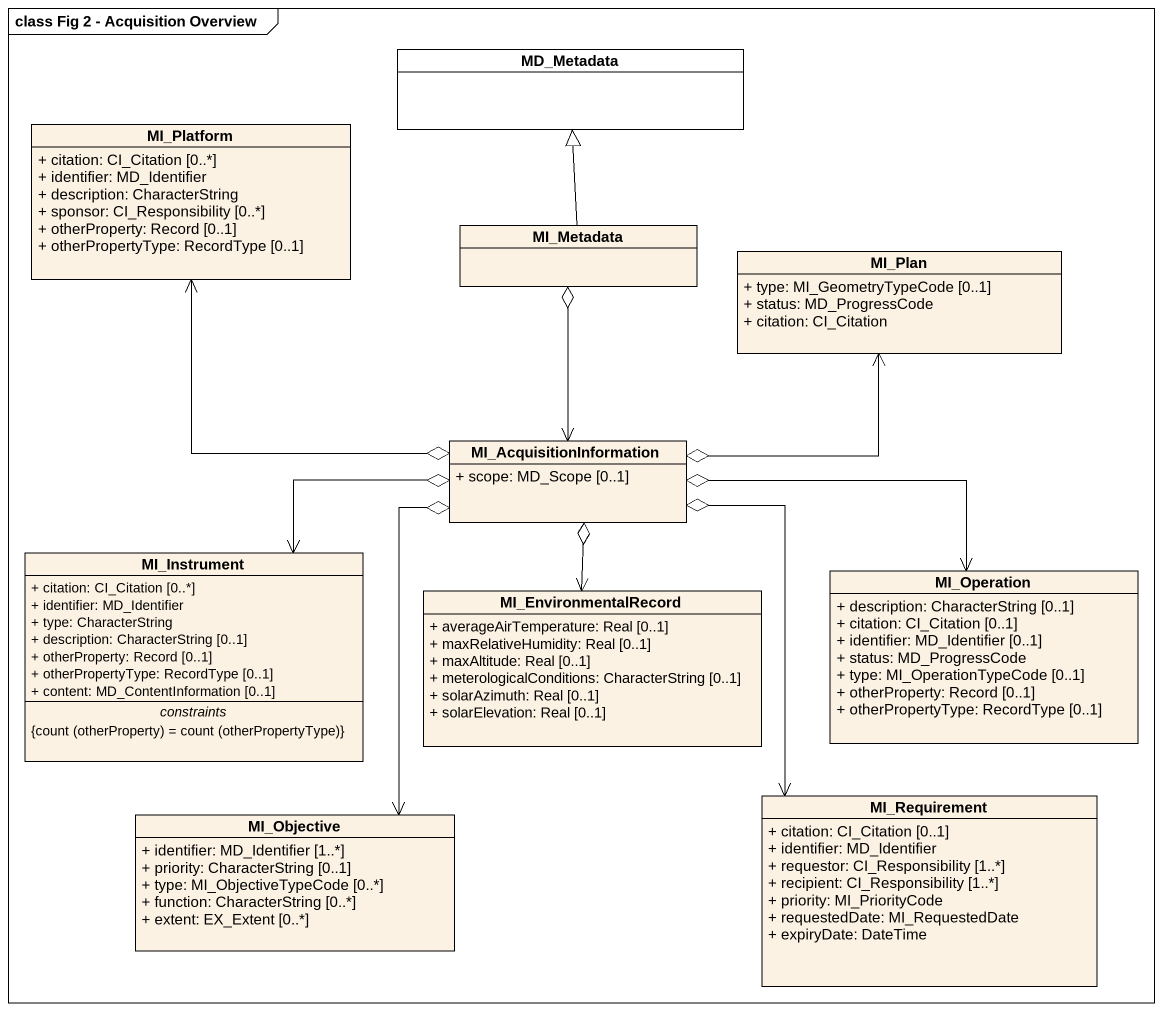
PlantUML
@startuml
mainframe class Fig 2 - Acquisition Overview
hide circle
hide empty members
skinparam classAttributeIconSize 0
class MD_Metadata #FFFFFF
class MI_Platform {
  + citation: CI_Citation [0..*]
  + identifier: MD_Identifier
  + description: CharacterString
  + sponsor: CI_Responsibility [0..*]
  + otherProperty: Record [0..1]
  + otherPropertyType: RecordType [0..1]
}
class MI_Metadata
class MI_Plan {
  + type: MI_GeometryTypeCode [0..1]
  + status: MD_ProgressCode
  + citation: CI_Citation
}
class MI_AcquisitionInformation {
  + scope: MD_Scope [0..1]
}
class MI_Instrument {
  + citation: CI_Citation [0..*]
  + identifier: MD_Identifier
  + type: CharacterString
  + description: CharacterString [0..1]
  + otherProperty: Record [0..1]
  + otherPropertyType: RecordType [0..1]
  + content: MD_ContentInformation [0..1]
  -- constraints --
  {field} {count (otherProperty) = count (otherPropertyType)}
}
class MI_EnvironmentalRecord {
  + averageAirTemperature: Real [0..1]
  + maxRelativeHumidity: Real [0..1]
  + maxAltitude: Real [0..1]
  + meterologicalConditions: CharacterString [0..1]
  + solarAzimuth: Real [0..1]
  + solarElevation: Real [0..1]
}
class MI_Operation {
  + description: CharacterString [0..1]
  + citation: CI_Citation [0..1]
  + identifier: MD_Identifier [0..1]
  + status: MD_ProgressCode
  + type: MI_OperationTypeCode [0..1]
  + otherProperty: Record [0..1]
  + otherPropertyType: RecordType [0..1]
}
class MI_Objective {
  + identifier: MD_Identifier [1..*]
  + priority: CharacterString [0..1]
  + type: MI_ObjectiveTypeCode [0..*]
  + function: CharacterString [0..*]
  + extent: EX_Extent [0..*]
}
class MI_Requirement {
  + citation: CI_Citation [0..1]
  + identifier: MD_Identifier
  + requestor: CI_Responsibility [1..*]
  + recipient: CI_Responsibility [1..*]
  + priority: MI_PriorityCode
  + requestedDate: MI_RequestedDate
  + expiryDate: DateTime
}
MI_Platform <--o MI_AcquisitionInformation
MI_Metadata -up-|> MD_Metadata
MI_Metadata o--> MI_AcquisitionInformation
MI_AcquisitionInformation o-right-> MI_Plan
MI_AcquisitionInformation o-left-> MI_Instrument
MI_AcquisitionInformation o-right-> MI_Operation
MI_AcquisitionInformation o--> MI_Objective
MI_AcquisitionInformation o--> MI_Requirement
MI_EnvironmentalRecord <-up-o MI_AcquisitionInformation
@enduml
